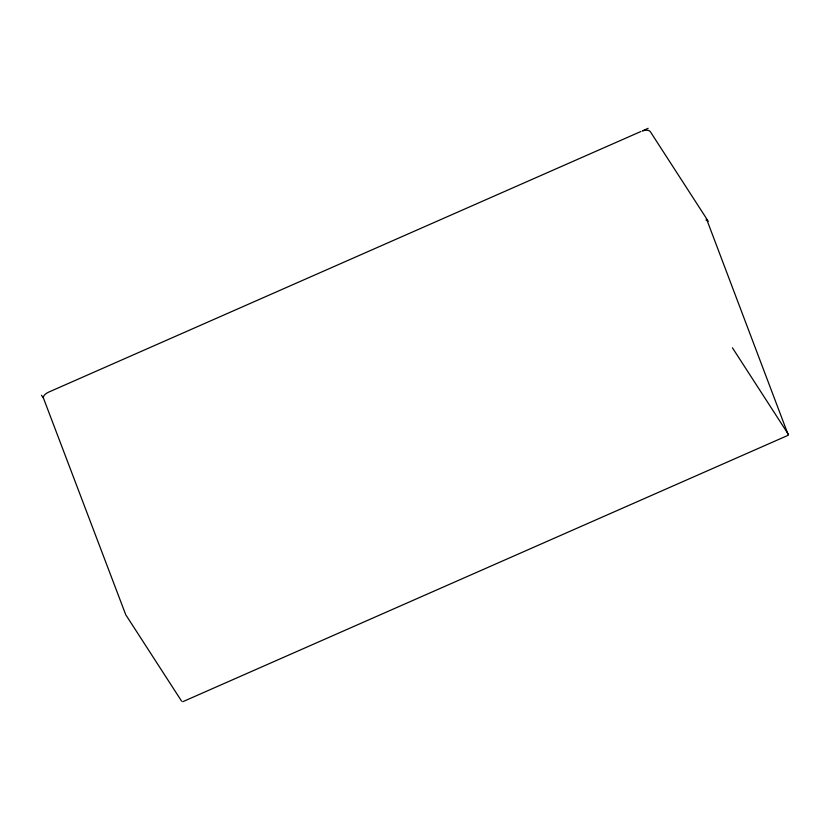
<?xml version="1.0" encoding="UTF-8"?>
<svg xmlns="http://www.w3.org/2000/svg" width="830" height="830" viewBox="0 0 830 830"><rect width="100%" height="100%" fill="white"/><g stroke="black" fill="none" stroke-linecap="round" stroke-linejoin="round"><path stroke-width="1.25" d="M648.157 128.308L642.379 130.922A7.927 3.891 -20.8 0 1 650.305 131.628L706.143 218M640.936 131.482L48.721 392.102A7.927 3.891 -20.8 0 0 43.367 397.892L125.444 613.951M182.797 701.692L788.355 435.2L706.423 218.705A7.927 3.891 -20.8 0 1 706.123 220.386M706.423 218.705L708.291 221.32M41.5 395.288L43.367 397.892M732.423 347.801L788.272 434.183M125.766 614.781L181.614 701.163"/></g></svg>
